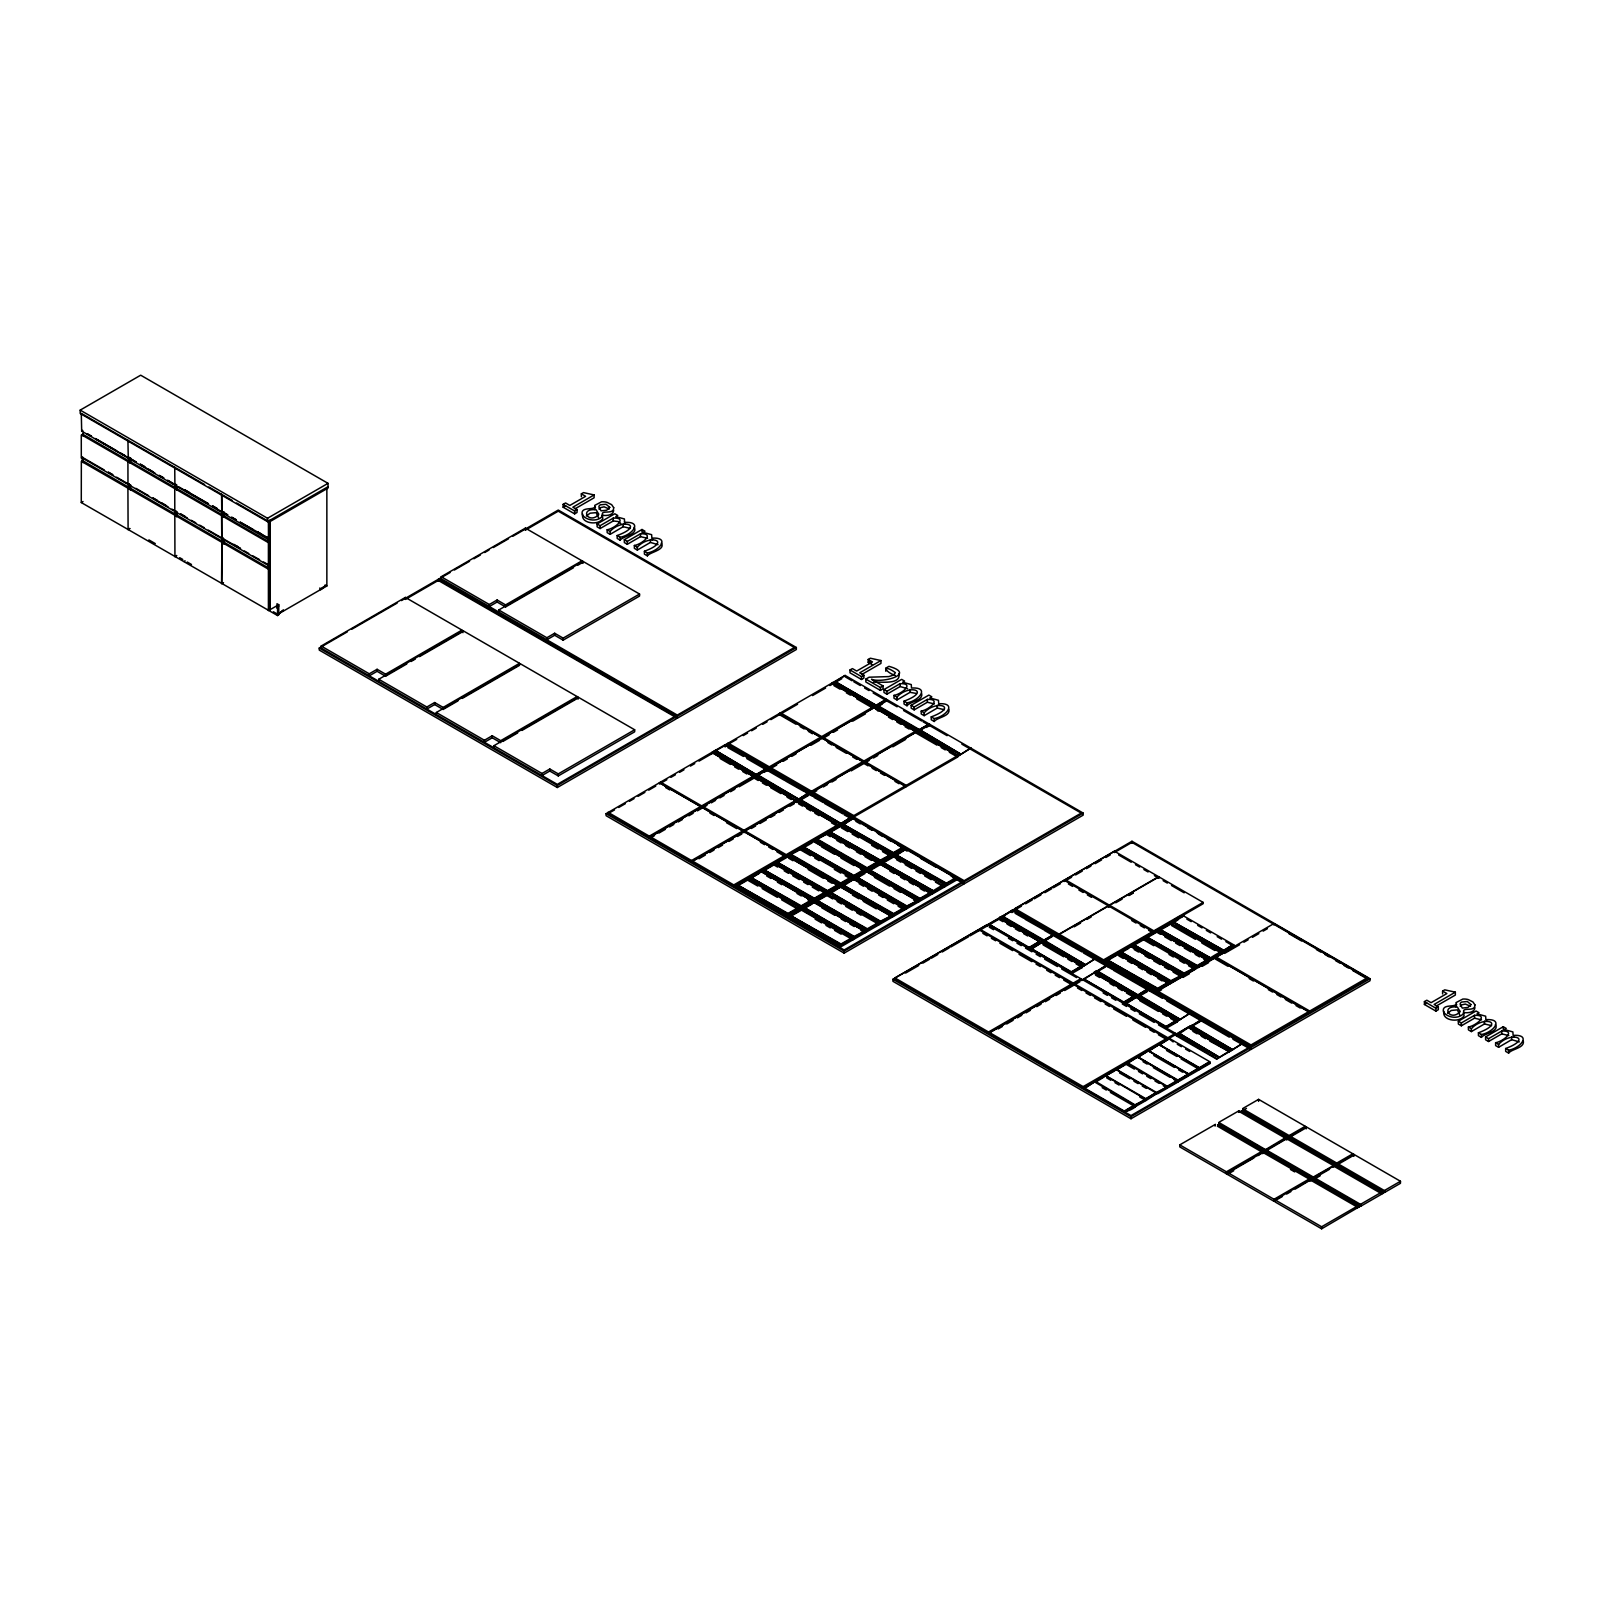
<?xml version="1.0" encoding="UTF-8"?>
<svg xmlns="http://www.w3.org/2000/svg" width="1604" height="1604" viewBox="0 0 1604 1604"><rect width="100%" height="100%" fill="white"/><g stroke="black" fill="none" stroke-linecap="round" stroke-linejoin="round"><path stroke-width="1.5" d="M598.553 517.771L596.127 512.638L590.072 513.2L586.302 516.027M1459.8 1014.991L1457.374 1009.878L1451.319 1010.44L1447.55 1013.267M613.69 510.513C613.149 515.586 606.071 515.886 602.162 515.265M1474.938 1007.753C1474.397 1012.826 1467.319 1013.126 1463.409 1012.505L1464.091 1015.713C1460.141 1023.131 1441.595 1020.886 1443.941 1011.422M594.643 509.551L595.465 507.125M1455.891 1006.791L1456.713 1004.365M82.586 430.313L81.784 431.035M268.409 565.971L269.813 564.889L269.251 569.641L81.343 461.31L81.283 502.553L277.572 615.555L278.755 614.873L278.755 604.728L268.409 610.603L268.409 543.114L269.853 542.413L82.746 434.223L81.283 435.065L81.303 458.062L82.586 456.779M82.746 457.882L81.744 461.19M129.122 483.666L127.979 485.03L127.919 461.992L129.563 461.27M128.841 488.639L128.741 484.207M129.383 487.616L129.383 484.809M174.736 489.04L174.936 556.628L176.701 555.606M174.936 489.14L174.736 467.285M175.598 484.388L175.438 485.11M175.959 488.819L176.199 485.37L167.718 480.478M176.199 511.856L175.297 515.465M223.237 515.345L222.134 516.027M222.074 538.503L222.555 542.894M223.217 541.972L223.036 538.102M268.911 539.064L269.813 538.423L269.873 542.272M268.891 565.771L81.764 457.661M1266.298 1150.048L1219.2 1122.68M1329.495 1169.296L1312.954 1178.84L1266.318 1151.913L1266.799 1149.607L1286.789 1138.158L1286.127 1139.582M1383.29 1193.216L1336.653 1165.948L1383.29 1193.216L1360.573 1206.328L1313.937 1179.401L1314.418 1177.095L1334.388 1165.647L1333.746 1166.91M1313.937 1179.08L1360.573 1205.987L1361.054 1204.023L1380.864 1192.594L1380.623 1194.338L1383.29 1192.875M175.397 511.897L175.598 510.874M222.615 516.227L221.573 515.987L221.793 539.185L222.214 538.182M222.134 542.513L223.016 541.851M1266.599 1149.867L1265.335 1151.01L1218.699 1124.083L1265.335 1151.351L1288.072 1137.898L1241.436 1110.97L1238.99 1112.374M1314.197 1177.356L1312.954 1178.499L1266.318 1151.572M128.14 461.952L129.864 458.042M128.16 488.057L129.302 487.937M222.014 542.232L221.773 583.676L223.517 582.653M582.693 514.182C580.347 523.646 598.893 525.891 602.843 518.473L602.061 515.305M81.684 431.416L81.283 413.331L204.61 484.528M128.28 458.423L127.919 440.258M221.893 542.352L221.573 583.555M223.096 542.292L221.813 542.132M1265.616 1149.587L1285.626 1137.617L1285.385 1139.361L1288.072 1137.898M1218.699 1124.083L1219.2 1122.118L1239.17 1110.67L1238.569 1112.334M222.014 512.719L221.773 494.433M221.753 539.104L221.773 516.187L223.036 512.418M1219.2 1123.803L1265.957 1150.649M1238.869 1111.351L1285.506 1138.259M1242.899 1110.128L1242.899 1108.424L1258.599 1099.362L1305.255 1126.289L1305.255 1128.314L1289.055 1137.677L1242.418 1110.409L1289.536 1137.056L1289.536 1135.351L1305.255 1126.289M1261.807 1151.953L1217.416 1126.168M1262.769 1152.514L1227.381 1172.364L1227.381 1174.389L1274.017 1201.316L1282.458 1196.444M1290.518 1137.617L1290.518 1135.913L1306.217 1126.85L1352.854 1153.777L1352.854 1155.802L1336.653 1165.166L1290.017 1137.898L1337.155 1164.544L1337.155 1162.84L1352.854 1153.777M1309.606 1179.301L1262.909 1152.434L1262.649 1153.617L1265.335 1152.153L1311.972 1179.08L1295.11 1189.145M1310.388 1180.003L1357.024 1206.93M1313.435 1178.218L1266.799 1151.291M1314.418 1178.78L1361.054 1205.707M1333.124 1165.747L1313.235 1177.075M1334.087 1166.329L1380.723 1193.236M1338.117 1165.105L1338.117 1163.401L1353.836 1154.339L1400.472 1181.266L1400.472 1183.291L1384.272 1192.654L1337.636 1165.386L1384.753 1192.033L1384.753 1190.328L1400.472 1181.266M634.121 527.335C638.613 534.272 622.573 536.378 620.146 540.147L617.179 538.423L617.179 535.556C645.57 524.949 621.37 518.333 610.121 531.485L607.154 529.761L607.154 532.628L610.121 534.353L623.214 526.713L630.352 528.418M661.349 543.054C665.84 549.992 649.8 552.097 647.374 555.846L644.407 554.142L644.407 551.275C672.778 540.668 648.597 534.052 637.349 547.205L634.362 545.48L634.362 548.347L637.349 550.052L650.422 542.433L658.041 544.658M921.698 693.67C923.182 700.727 910.15 701.529 907.002 705.74L904.034 704.036L904.034 701.169C932.405 690.562 908.225 683.946 896.977 697.098L893.989 695.374L893.989 698.241L896.977 699.946L910.049 692.327L916.385 693.449M948.906 709.369C950.41 716.447 937.378 717.249 934.23 721.459L931.242 719.735L931.242 716.888C959.633 706.261 935.433 699.665 924.185 712.798L921.217 711.093L921.217 713.96L924.185 715.665L937.277 708.046L944.415 709.73M1495.389 1024.575C1499.86 1031.512 1483.82 1033.618 1481.414 1037.367L1478.427 1035.663L1478.427 1032.796C1506.818 1022.189 1482.617 1015.573 1471.369 1028.725L1468.402 1027.001L1468.402 1029.868L1471.369 1031.593L1484.462 1023.953L1491.6 1025.638M1523.319 1041.016C1524.803 1048.074 1511.79 1048.876 1508.622 1053.086L1505.655 1051.382L1505.655 1048.515C1534.025 1037.888 1509.845 1031.292 1498.597 1044.445L1495.61 1042.72L1495.61 1045.587L1498.597 1047.292L1511.67 1039.673L1519.289 1041.898M328.018 486.714L267.527 521.641L80.2 413.491L80.2 410.123L140.691 375.196L328.018 483.345L328.018 488.077L270.254 521.42L268.51 520.418M129.864 458.283L135.919 462.112M81.283 502.553L83.027 501.531M176.199 485.37L167.718 480.258M176.4 485.491L176.701 490.082M127.919 529.48L129.663 528.458M129.864 528.578L128.099 529.601L127.919 488.478M174.736 556.508L176.5 555.505M183.919 561.48L185.082 560.798M223.237 539.004L223.517 543.696M80.2 410.123L267.527 518.272L328.018 483.345M240.199 522.323L270.154 539.044L265.923 536.598M269.873 539.445L257.141 531.886M278.755 606.091L277.572 606.753L277.572 615.555M320.66 588.588L326.013 585.5L320.66 589.731L319.717 588.067M278.755 613.751L326.855 585.981L326.855 488.759M277.913 614.392L283.286 610.162L277.913 614.392L273.342 611.746M574.994 508.829L594.102 497.801L594.102 494.934L572.869 507.205L577.039 509.611L577.039 512.478L574.653 513.861L563.144 507.225L563.144 504.358L565.55 502.974L569.841 505.44L585.62 496.318L581.35 493.852L581.35 496.719M581.35 493.852L583.515 492.608L594.102 494.934M674.382 716.767L557.31 784.376L321.181 648.056L321.181 646.031L405.391 597.41L461.972 630.091L461.972 632.116L419.546 656.617M525.751 529.942L558.272 511.175L794.381 647.495L677.309 715.083L441.2 578.763L441.2 576.738L525.39 528.117L581.991 560.798L581.991 562.824L577.741 565.27M401.481 600.578L438.273 579.325L676.327 716.767L676.327 718.793L557.31 787.524L319.236 650.081L319.236 648.056L347.366 631.816M351.697 629.309L397.15 603.064M439.235 580.788L439.235 578.763L450.062 572.528M454.393 570.021L469.551 561.28M473.882 558.773L480.358 555.024M484.689 552.518L489.019 550.032M493.35 547.525L508.508 538.784M512.819 536.277L558.272 510.052L796.346 647.495L796.346 649.52L677.309 718.231L438.273 580.447L405.752 599.234M563.144 507.225L565.55 505.841M563.144 504.358L574.653 510.994L577.039 509.611M620.928 523.666L618.362 521.581L613.289 520.939L600.096 528.558L597.109 526.834L597.109 523.967L614.793 513.761L617.761 515.486L615.796 516.628L624.397 518.954L624.658 522.423C643.324 521.28 632.437 535.014 620.146 537.28L617.179 535.556M597.109 523.967L600.096 525.691L613.289 518.072C628.427 517.45 614.553 528.578 607.154 529.761M321.181 646.031L369.281 673.8L377.1 669.289L385.582 674.181L461.972 630.091M441.2 576.738L489.3 604.507L497.1 599.996L505.581 604.908L581.991 560.798M406.794 663.956L385.582 676.226L377.1 671.314L369.281 675.825L369.281 673.8M573.49 567.736L505.581 606.934L497.1 602.021L489.3 606.533L489.3 604.507M378.745 681.279L378.745 679.254L462.954 630.653L519.536 663.314L519.536 665.339L462.253 698.422M498.764 609.981L582.954 561.36L639.555 594.041L639.555 596.066L563.144 640.156L554.663 635.264L546.864 639.775L546.864 637.75L498.764 609.981L498.764 612.006M411.045 661.51L415.296 659.064M647.555 538.322L640.497 536.638L627.304 544.277L624.337 542.553L624.337 539.686L642.001 529.48L644.988 531.205L643.024 532.327L651.625 534.673L651.886 538.142C670.552 536.999 659.665 550.733 647.374 552.999L644.407 551.275M624.337 539.686L627.304 541.41L640.497 533.791C655.655 533.15 641.78 544.297 634.362 545.48M378.745 679.254L426.844 707.023L434.664 702.532L443.145 707.424L519.536 663.314M546.864 637.75L554.663 633.239L563.144 638.131L639.555 594.041M458.002 700.868L443.145 709.449L434.664 704.557L426.844 709.048L426.844 707.023M436.308 714.522L436.308 712.497L520.518 663.876L577.099 696.557L577.099 698.582L521.942 730.442M436.308 712.497L484.428 740.266L492.227 735.755L500.709 740.667L577.099 696.557M500.709 740.667L500.709 742.692L492.227 737.78L484.428 742.291L484.428 740.266M493.892 745.72L578.082 697.118L634.663 729.78L634.663 731.805L558.272 775.915L549.791 771.023L541.992 775.534L541.992 773.489L493.892 745.72L493.892 747.765M502.834 741.469L517.691 732.888M541.992 773.489L549.791 768.998L558.272 773.89L634.663 729.78M319.236 648.056L557.31 785.499L676.327 716.767M439.235 578.763L677.309 716.206L796.346 647.495M861.849 674.442L880.957 663.414L880.957 660.547L859.724 672.818L863.894 675.224L863.894 678.091L861.488 679.474L850 672.838L850 669.971L852.406 668.587L856.676 671.053L872.476 661.931L868.205 659.465L868.205 662.332L872.476 664.798M868.205 659.465L870.35 658.221L880.957 660.547M876.606 832.396L963.182 882.38L963.182 884.405L844.145 953.137L606.091 815.694L606.091 813.669L725.108 744.717L872.275 829.91M726.091 746.401L726.091 744.376L845.128 675.424L1083.181 813.088L1083.181 815.133L964.144 883.844L952.555 877.388M868.205 662.332L870.35 661.089M712.918 752.436L714.181 751.013L755.464 774.852L753.599 776.597L713.499 753.439L712.918 751.755L754.181 776.256M717.309 749.89L725.108 745.399L725.71 746.401M835.363 681.74L876.626 705.559L835.363 681.74L845.128 675.424M610.182 812.426L614.532 809.9M618.743 807.474L625.38 803.644M629.45 801.298L634.061 798.632M638.031 796.346L644.888 792.376M648.738 790.15L655.735 786.12M660.066 783.614L666.863 779.704M670.913 777.359L675.424 774.752M679.575 772.346L683.986 769.8M690.422 766.09L694.753 763.584M698.983 761.138L716.447 751.073M769.318 766.852L769.318 768.196L820.727 738.522L820.727 737.158L769.318 766.852L728.036 743.033L728.036 744.376L736.717 739.364M743.213 735.614L747.564 733.108M751.614 730.762L756.226 728.096M762.742 724.346L767.073 721.84M770.882 719.635L779.464 714.682L795.965 724.226M780.085 714.341L797.569 704.236M812.566 695.575L825.599 688.056M829.95 685.55L841.799 678.692M850 669.971L861.488 676.607L863.894 675.224M885.608 668.266L888.957 666.342C916.806 674.141 882.08 683.444 871.513 679.274L883.082 685.951L883.082 688.818L880.375 690.382L865.839 681.981L865.839 679.114L869.147 677.209L888.917 676.587L893.588 675.043L895.393 672.657C882.781 663.595 883.644 671.535 895.393 675.525M865.839 679.114L880.375 687.514L883.082 685.951M907.643 688.758L900.125 686.532L886.932 694.171L883.964 692.447L883.964 689.58L901.628 679.374L904.616 681.098L902.651 682.221L911.252 684.567L911.513 688.036C930.18 686.893 919.292 700.627 907.002 702.893L904.034 701.169M883.964 689.58L886.932 691.304L900.125 683.685C915.282 683.043 901.408 694.191 893.989 695.374M649.299 836.145L700.727 806.451L700.727 807.794L649.299 837.488L649.299 836.145L608.036 812.306L608.036 813.669L844.145 949.969L961.217 882.38M701.69 805.89L753.118 776.196L753.118 777.559L701.69 807.233L660.427 783.414L660.427 782.05L701.69 805.89L701.69 808.376L697.419 810.842M754.181 775.574L756.045 774.511M756.627 774.171L766.391 768.537L756.627 774.852L715.364 750.351L756.627 774.852M819.644 736.757L780.426 714.121L780.426 712.777L821.709 736.597L873.117 706.923L873.117 708.266L770.281 767.414L770.281 768.757L776.717 765.048M873.619 706.642L886.39 699.264L873.619 707.304L833.519 684.166L832.917 682.462L874.2 706.301L873.619 707.304M654.572 835.584L650.282 838.05L650.282 836.707L701.69 807.012L742.973 830.832L742.973 832.195L691.545 861.869L691.545 860.526L742.973 830.832M702.672 806.451L754.101 776.757L795.363 800.596L795.363 801.94L743.935 831.634L702.672 807.794L702.672 806.451L743.935 830.27L795.363 800.596M795.845 800.977L808.637 792.937L795.845 800.977L755.745 777.84L755.163 776.156L756.426 775.414L797.709 799.233L756.426 775.414M757.609 774.732L798.872 799.233L757.609 775.414L767.354 769.098L767.955 770.802M822.672 737.158L874.1 707.484L915.363 731.304L915.363 732.667L863.954 762.341L822.672 738.522L822.672 737.158L863.954 760.998L915.363 731.304M887.954 701.509L887.373 699.825L877.609 706.121L918.891 729.96L928.636 724.326L915.864 731.705L875.764 708.547L875.162 706.863L876.446 706.121L917.709 729.96L876.446 706.121M755.163 776.817L756.426 776.095M757.609 775.414L767.354 769.78M875.162 707.544L876.446 706.803M877.609 706.121L887.373 700.487M658.843 833.098L665.279 829.388M669.57 826.922L673.84 824.436M678.131 821.97L682.422 819.504M688.838 815.794L693.128 813.308M702.672 807.794L706.963 805.328M711.254 802.862L715.524 800.376M719.815 797.91L724.106 795.444M730.522 791.714L734.812 789.248M739.103 786.782L754.101 778.12L758.211 780.506M755.745 777.158L758.191 775.755M764.045 772.366L767.955 770.12M783.133 761.339L787.424 758.872M791.714 756.406L796.005 753.92M811.002 745.258L819.564 740.326M824.817 737.279L829.108 734.812M833.398 732.326L837.669 729.86M852.666 721.198L865.538 713.78M875.764 707.865L882.1 704.216M934.39 703.935L927.353 702.251L914.16 709.87L911.172 708.166L911.172 705.299L928.856 695.093L931.824 696.818L929.859 697.941L938.46 700.286L938.721 703.755C957.387 702.612 946.5 716.346 934.23 718.592L931.242 716.888M911.172 705.299L914.16 707.023L927.353 699.404C942.49 698.763 928.616 709.89 921.217 711.093M811.564 791.233L862.972 761.559L862.972 762.902L811.564 792.597L811.564 791.233L770.281 767.414M915.864 731.705L918.29 729.619M692.527 862.451L692.527 861.087L743.935 831.413L785.218 855.233L785.218 856.576M786.201 856.015L744.918 832.195L744.918 830.832L796.346 801.158L837.609 824.977L837.609 826.341L831.413 822.752M838.09 825.378L850.882 817.318L838.09 825.378L797.99 802.221L797.409 800.536L798.672 799.794L839.955 823.634L798.672 799.794M799.855 799.133L841.118 823.634L799.855 799.794L809.599 793.499L810.2 794.501M816.817 790.692L812.526 793.158L812.526 791.815L863.954 762.121L905.217 785.94L905.217 787.303L853.809 816.977L853.809 815.634L905.217 785.94M864.937 761.559L916.345 731.865L957.608 755.705L957.608 757.048L906.2 786.742L864.937 762.902L864.937 761.559L906.2 785.379L957.608 755.705M958.109 756.086L970.881 748.045L958.109 756.086L918.009 732.948L917.428 731.244L918.691 730.522L959.954 754.341L918.691 730.522M919.854 729.84L961.137 754.341L919.854 729.84L929.618 724.206L930.2 725.89L947.082 735.655M797.409 801.218L798.672 800.476M799.855 799.794L809.599 794.181M917.428 731.925L918.691 731.203M919.854 730.522L929.618 724.888M698.963 858.741L705.379 855.012M709.67 852.546L713.96 850.08M718.231 847.594L722.522 845.128M728.958 841.418L733.228 838.932M737.519 836.466L741.81 834M751.354 828.486L755.624 826M759.915 823.534L766.351 819.824M770.622 817.358L774.912 814.872M779.203 812.406L783.494 809.92M789.91 806.211L794.201 803.744M797.99 801.559L808.236 795.644M823.253 786.962L827.524 784.496M831.814 782.03L836.105 779.544M851.102 770.902L863.954 763.464L868.085 765.85M864.937 762.902L869.208 760.436M873.498 757.97L877.789 755.484M892.786 746.822L905.638 739.404M918.009 732.266L920.435 730.863M926.29 727.474L930.2 725.229M692.527 861.087L733.79 884.927L785.218 855.233M744.918 830.832L786.201 854.671L837.609 824.977M840.336 825.88L839.173 825.218L733.79 886.27L733.79 884.927M933.809 891.122C933.769 894.471 956.385 876.045 933.227 890.781L883.563 862.772L893.328 857.137L892.726 856.135L840.155 826L840.155 824.636L842 824.917L841.418 823.915M852.927 817.94C835.022 830.611 844.185 819.343 852.927 818.621M735.354 885.809L748.146 879.112L734.772 886.832C734.672 883.543 735.594 888.556 737.218 886.11L786.882 914.781L737.218 886.11M791.353 916.004L841.017 944.676L851.363 939.383L850.782 938.38L841.017 944.014L791.353 916.004L801.118 910.37L800.536 909.368L747.945 879.233L747.945 877.869L760.717 871.854M761.319 872.195L761.118 870.27L774.491 863.914L749.108 879.233L748.527 878.21M802.201 907.724L801.519 909.468L827.463 894.491L774.291 864.015L774.291 862.671L787.664 856.295L838.491 885.649L838.491 886.992L826.301 894.05M776.737 861.929L787.664 856.295M840.737 885.027C839.574 883.944 846.712 881.578 851.664 878.05L851.664 879.393L839.453 886.431L787.464 856.416L787.464 855.072L800.817 848.696M789.89 854.331C799.474 846.952 807.554 846.792 791.073 854.331L840.737 883.002L850.481 877.368L851.082 878.39L840.737 883.684L791.073 855.012M800.817 849.378L800.637 847.453L813.408 841.438M814.391 840.195C827.504 832.316 835.283 829.91 817.418 839.113L867.082 867.784L876.827 862.17L878.01 864.195L865.799 871.233L813.809 841.198C813.689 837.93 814.611 842.942 816.236 840.476L865.899 869.147L816.236 840.476M827.163 834.16L826.982 832.255L829.99 831.854L853.508 818.281L903.172 847.634M829.408 831.514L839.754 825.539M840.155 824.636L842.581 823.915M774.872 863.674L776.737 862.611L826.381 891.964L774.872 863.012M788.045 856.075L789.89 855.012L839.554 884.345L788.045 855.393M801.218 847.794L827.163 833.499L876.827 862.17M827.564 833.258L829.408 832.195L879.072 861.548L827.564 832.596M738.381 885.428L788.045 914.1L798.391 908.806L797.81 907.784L788.045 913.418L738.381 885.428L748.146 879.794M799.955 909.247L812.145 902.21L812.145 900.867L810.982 900.185L801.218 905.819L751.554 877.829L759.354 873.318M761.699 870.611L813.208 899.563L763.564 870.892M764.727 870.21L814.391 898.882L824.737 893.588L824.135 892.586L814.391 898.22L764.727 870.21L774.491 864.576M837.308 884.967L827.564 890.601L777.9 862.611L787.664 856.977M801.218 848.476L803.063 848.075L852.726 876.746L803.063 848.075M854.671 877.669L864.837 871.794L864.837 870.451L863.654 869.769L853.909 875.403L804.246 847.393L812.045 842.902M826.982 833.599L878.972 863.634L891.182 856.576L891.182 855.233C860.566 873.278 910.791 843.303 880.255 860.185L830.591 832.195L840.336 826.561M840.737 824.977L892.245 853.929L842.581 825.258M903.172 846.952L893.408 852.586L843.764 824.596L853.508 818.281M735.935 886.832L785.599 914.821L786.882 914.1M749.108 878.551L800.055 907.162L750.391 877.829L800.055 906.501M762.281 871.634L811.945 899.623L813.208 898.882M775.454 864.015L825.118 892.024L826.381 891.283M788.627 856.416L838.29 884.405L839.554 883.684M801.799 848.817L851.463 876.807L852.726 876.065M814.972 841.198L864.636 869.208L865.899 868.466M828.145 833.599L877.809 861.589L879.072 860.867M841.318 826L890.982 853.99L892.245 853.268M785.599 914.821L788.045 915.443L787.464 914.44M798.772 907.222L801.218 907.844L800.637 906.821M751.554 877.829L801.218 906.501L811.564 900.526M811.945 899.623L814.391 900.245L813.809 899.222M825.118 892.024L827.564 892.626L826.982 891.623M777.9 862.611L827.564 891.283L837.91 885.308M838.29 884.405L838.872 885.428L840.155 884.025M851.463 876.807L853.909 877.428L853.308 876.406M804.246 847.393L853.909 876.065L864.235 870.11M864.636 869.208L867.082 869.829L866.481 868.807M817.418 839.794L867.082 868.466L877.408 862.491M877.809 861.589L880.255 862.21L879.654 861.208M890.982 853.99L893.408 854.611L892.827 853.589M843.764 824.596L893.408 853.268L904.335 847.634L904.335 848.977L892.145 856.015M785.599 915.503L788.045 914.781M788.045 915.443L788.627 913.759L798.972 908.466L798.972 909.809L786.782 916.866L786.201 915.844M798.772 907.904L801.218 907.162M802.381 906.501L812.145 900.867M811.945 900.305L814.391 899.563M814.391 900.245L814.972 898.541L825.318 893.248L825.318 894.611L813.128 901.648L761.118 871.634M825.118 892.686L827.564 891.964M828.727 891.283L838.491 885.649M838.872 884.746L840.737 884.345M851.463 877.488L853.909 876.746M855.072 876.065L864.837 870.451M864.636 869.869L867.082 869.147M867.082 869.829L867.664 868.125L878.01 862.832M877.809 862.27L880.255 861.548M890.982 854.671L893.408 853.929M893.408 854.611L894.009 852.927L904.335 847.634M801.218 907.844L802.381 907.162M827.564 892.626L828.727 891.964M853.909 877.428L855.072 876.746M880.255 862.21L881.418 861.548M864.536 931.102L854.19 936.395L804.526 907.724L854.19 937.077L865.117 931.443L865.117 932.806L852.927 939.844L800.917 909.809L787.744 917.428L787.744 916.064L789.609 916.345L789.028 915.343M800.536 909.368L790.191 915.343L799.955 909.027M813.709 901.769C795.805 914.44 804.947 903.152 813.709 902.43M867.363 930.821C866.22 929.739 873.358 927.373 878.29 923.844L878.29 925.187L866.1 932.225L814.09 902.21L814.09 900.867L815.955 901.147L815.373 900.125M826.882 894.15L816.536 900.125L826.301 893.809M890.882 915.904L880.536 921.197L830.872 892.526L880.536 921.879L891.463 916.245L891.463 917.588L879.273 924.626L827.263 894.611L827.263 893.248L829.128 893.528L828.526 892.526M890.3 915.563L840.636 886.892C806.692 905.097 862.551 873.378 830.872 893.207M840.636 887.573L841.699 884.927M844.045 885.588L893.709 914.26L904.054 908.967L903.473 907.964L893.709 913.598L844.045 885.588L853.809 879.293L842.882 884.927L852.626 878.611M917.227 900.686L906.882 905.979L857.218 877.308L906.882 906.661L917.809 901.027L917.809 902.37L905.618 909.428L853.609 879.393L853.609 878.05L855.473 878.33L854.872 877.308M866.401 871.333C848.476 884.025 857.639 872.736 866.401 872.015M866.982 872.355L868.045 869.709M879.553 863.734C858.701 878.27 875.403 862.33 880.155 864.075L930.982 893.428L930.982 894.771L918.791 901.809L866.782 871.794M933.809 891.784L944.154 885.809L944.154 887.172L931.964 894.21L879.954 864.195L879.954 862.832L881.799 863.112L881.218 862.11M892.726 856.135L882.4 862.11L892.145 855.794M893.328 857.137L894.39 854.491M905.899 848.536C887.994 861.208 897.157 849.919 905.899 849.198M787.744 916.064L790.191 915.343M801.519 908.806L803.363 907.724M814.09 900.867L816.536 900.125M827.263 893.248L829.709 892.526M829.709 891.844L840.055 886.551M840.436 885.649L842.882 884.927M842.882 884.245L853.228 878.952L853.809 879.954M853.609 878.05L856.055 877.308M866.782 870.451L869.228 869.709M879.954 862.832L882.4 862.11M893.127 855.233L895.573 854.491M827.844 893.588L829.709 893.207L879.373 922.541L829.709 893.207M841.017 886.671L842.882 885.588L892.546 914.942L841.017 885.989M854.19 878.39L906.501 848.857L956.144 878.21M788.346 916.405L839.854 945.357L790.191 916.686M801.519 909.468L803.363 909.087L853.027 937.759L803.363 909.087M804.526 908.405L812.346 903.894M814.672 901.187L866.2 930.16L816.536 901.488M817.699 900.806L867.363 929.478L877.709 924.185L877.127 923.162L867.363 928.796L817.699 900.806L827.463 895.172M854.19 879.052L856.055 878.671L905.719 907.343L856.055 878.671M857.218 877.989L865.017 873.478M867.363 870.771L918.891 899.724L869.228 871.052M929.819 892.746L920.054 898.38L870.391 870.391L880.155 864.756M893.709 855.574L917.147 868.325M956.144 877.548L946.4 883.162L896.736 855.173L906.501 848.857M788.927 917.428L838.591 945.418L839.854 944.676M802.1 909.809L851.764 937.819L853.027 937.077M815.273 902.21L864.937 930.2L866.2 929.478M827.844 894.27L878.09 922.601L879.373 921.879M841.619 886.992L891.263 915.002L892.546 914.26M854.772 879.393L904.435 907.403L905.719 906.661M867.944 871.794L917.608 899.784L918.891 899.062M880.536 863.173L932.044 892.125M894.29 856.576L945.217 884.526L921.478 870.812M838.591 945.418L841.017 946.039L840.436 945.017M851.764 937.819L854.19 938.44L853.609 937.418M864.937 930.2L866.782 929.819M878.09 922.601L880.536 923.222L879.954 922.2M891.263 915.002L893.709 915.623L893.127 914.601M904.435 907.403L906.882 908.004L906.3 907.002M917.608 899.784L920.054 900.405L919.473 899.403M870.391 870.391L920.054 899.062L930.4 893.087M930.781 892.185L933.227 892.806L932.646 891.784M943.954 884.586L946.4 885.207L945.819 884.185M896.736 855.173L946.4 883.844L956.746 877.869L957.327 879.573L945.137 886.611L893.127 856.576M838.591 946.099L841.017 945.357M841.017 946.039L841.619 944.355L851.945 939.042L851.945 940.405L839.754 947.443L839.173 946.42M851.764 938.48L854.19 937.759M854.19 938.44L854.772 936.736L865.117 931.443M864.937 930.881L867.363 930.16M878.09 923.282L880.536 922.541M880.536 923.222L881.117 921.538L891.463 916.245M891.864 915.343L893.709 914.942M893.709 915.623L894.29 913.919L904.636 908.626L904.636 909.989L892.446 917.027L840.436 886.992M904.435 908.064L906.882 907.343M906.882 908.004L907.463 906.32L917.809 901.027M917.608 900.466L920.054 899.724M920.054 900.405L920.636 898.721L930.982 893.428M930.781 892.867L933.227 892.125M944.535 884.927L946.4 884.526M946.4 885.207L946.982 883.503L957.327 878.21M933.227 892.806L934.39 892.125M606.091 813.669L844.145 951.112L963.182 882.38M726.091 744.376L964.144 881.819L1083.181 813.088M1248.072 1047.993L1131 1115.582L894.872 979.262L894.872 977.919L978.6 929.578L1167.872 1039.091L1175.491 1034.7L1175.491 1033.337L1081.818 979.262L1074.199 983.673L1074.199 985.016L1079.913 981.728M979.563 930.38L979.563 929.017L987.182 924.626L1080.835 978.701L1080.835 980.064L1073.236 984.455M1011.964 910.551L892.927 979.262L892.927 981.307L1131 1118.75L1250.017 1050.019L1250.017 1047.993L1011.964 910.33L1002.199 916.626L1043.482 940.465L1053.226 934.831L1040.455 942.21L1000.355 919.052L999.773 917.368L1001.036 916.626L1042.299 940.465L1001.036 916.626M1114.62 852.406L1131.963 842.381L1368.072 978.701L1251 1046.309L1014.891 909.989L1014.891 908.626L1064.154 880.195L1153.837 932.185L1203.12 903.734L1203.12 902.39L1158.91 876.867L1109.647 905.318L1153.837 930.841L1203.12 902.39M1065.136 880.977L1065.136 879.614L1114.399 851.183L1158.609 876.686L1158.609 878.05L1154.399 875.624M1012.946 912.014L1012.946 909.989L1131.963 841.258L1370.037 978.701L1370.037 980.726L1251 1049.457L1232.915 1039.232M989.026 924.245L999.372 918.27L1039.472 941.408L1029.708 947.723L989.026 924.245L1030.309 948.746L1040.054 943.112L1039.472 942.089M999.773 918.049L1001.036 917.308M1002.199 916.626L1011.964 910.992L1012.545 912.014M905.618 973.067L918.731 965.508M922.781 963.162L929.578 959.232M931.363 958.21L937.819 954.48M942.109 952.014L949.087 947.984M950.691 947.042L968.595 936.716M969.999 935.894L1005.447 915.423M1014.891 909.989L1021.387 906.22M1025.598 903.794L1032.234 899.964M1034.159 898.862L1040.896 894.972M1044.886 892.666L1051.743 888.696M1053.447 887.714L1060.424 883.704M1064.755 881.197L1071.552 877.268M1075.602 874.942L1082.279 871.072M1086.429 868.666L1090.84 866.14M1095.111 863.674L1101.607 859.904M1105.838 857.478L1110.289 854.912M1029.708 947.042L1039.472 941.408M1040.455 942.21L1042.881 940.124M1029.708 947.723L1040.054 942.43M1082.7 966.59L1095.472 958.53L1082.7 966.59L1042.6 943.453L1042.019 941.748L1043.282 941.027L1084.545 965.528L1045.968 943.252M1044.445 940.345L1085.728 964.846L1044.445 941.027L1054.209 934.711L1054.79 935.733M1031.272 948.626L1041.618 942.651L1081.718 965.808L1071.973 972.124L1031.272 948.626L1072.555 973.127L1082.299 967.493L1081.718 966.49M1042.019 942.43L1043.282 941.027M1044.445 941.027L1052.264 936.515M1031.272 949.307L1041.618 942.651M1042.6 942.771L1045.026 941.368M1014.891 908.626L1059.081 934.15L1108.364 905.699L1108.364 907.062M1065.136 879.614L1109.326 905.137L1158.609 876.686M1059.402 935.673L1059.402 934.33L1108.665 905.879L1108.665 907.242M1074.079 926.851L1080.515 923.142M1086.931 919.433L1091.221 916.947M1115.762 902.791L1122.178 899.062M1128.614 895.353L1132.905 892.887M1128.915 895.533L1133.206 893.067M1071.973 971.443L1081.718 965.808M1071.973 972.124L1082.299 966.831M1103.592 959.854L1152.875 931.403L1152.875 932.746L1103.592 961.197L1103.592 959.854L1059.402 934.33M1104.454 960.355L1156.464 990.37L1156.464 991.733L1168.654 984.676L1168.654 983.332L1117.828 953.979L1104.454 961.698L1104.454 960.355L1106.319 960.636L1105.737 959.613M1117.246 953.638C1096.374 968.174 1113.076 952.255 1117.828 953.979M1181.246 975.392L1170.9 980.686L1121.236 952.014L1170.9 981.367L1181.827 975.733L1181.827 977.077L1169.637 984.114L1117.627 954.099L1117.627 952.736L1119.492 953.017L1118.91 952.014M1180.664 975.052L1131 946.38C1105.256 958.049 1131.622 948.425 1130.8 945.137L1132.665 945.418L1132.083 944.415M1143.592 938.44C1110.028 957.247 1170.679 924.485 1130.8 945.137M1143.973 937.538L1195.982 967.553L1195.982 968.916L1143.973 938.881L1143.973 937.538L1145.837 937.819L1145.256 936.796M1207.01 959.834L1157.346 931.162L1147 937.137L1146.419 936.134L1156.183 930.5L1157.346 931.844L1147.582 937.478L1197.246 965.468L1207.01 959.834L1208.173 960.515L1208.173 961.879L1198.008 967.733M1157.346 931.844L1158.409 929.197M1234.519 945.317C1212.764 961.859 1231.732 941.027 1234.519 946.661L1222.328 953.698L1170.319 923.683C1144.675 934.972 1171.622 925.829 1170.319 922.32L1172.183 922.601L1171.582 921.598M1183.692 915.964C1160.955 930.22 1179.341 913.999 1183.692 915.964L1233.937 944.977M1105.056 960.696L1106.9 959.613M1117.627 952.736L1120.073 952.014M1120.073 951.332L1130.419 946.039M1131.401 945.478L1133.246 944.415M1144.554 937.879L1146.419 936.796M1146.419 936.134L1156.765 930.841M1157.146 929.939L1159.592 929.197M1159.592 928.515L1169.938 923.222M1170.319 922.32L1172.765 921.598M1172.765 920.917L1183.11 915.623M1118.229 953.758L1120.073 952.696L1169.737 982.029L1118.229 953.077M1144.554 938.54L1146.419 937.478L1196.083 966.831L1146.419 938.16L1145.156 938.881M1157.727 930.26L1159.592 929.879L1209.256 959.212M1170.9 922.661L1172.765 922.26L1222.428 951.613L1172.765 922.26M1105.637 961.698L1106.9 960.976L1156.564 989.648L1106.9 960.976M1167.491 982.65L1157.727 988.285L1108.063 960.295L1117.828 954.661M1121.236 952.696L1129.056 948.185M1131.401 946.159L1133.246 945.758L1182.91 974.43L1133.246 945.758M1193.837 968.114L1184.073 973.087L1134.409 945.077L1144.173 939.443M1157.727 930.942L1159.592 930.541L1196.303 951.733M1211 958.21C1210.98 961.558 1233.576 943.132 1210.418 957.869L1160.755 929.879L1170.519 924.245M1233.356 944.636L1223.591 950.27L1173.928 922.26L1177.837 920.014M988.545 1031.994L1072.254 983.673L1072.254 985.016L988.545 1033.337L988.545 1031.994L894.872 977.919M979.563 929.017L1073.236 983.092L1080.835 978.701M989.528 1033.918L989.528 1032.555L1073.236 984.234M1135.091 996.846L1147.862 988.786L1135.091 996.846L1094.991 973.688L1094.409 972.004L1095.672 971.262L1136.935 995.783L1098.359 973.508M1096.835 970.6L1138.118 995.102L1096.835 971.262L1106.6 964.966L1107.181 966.651M1083.662 978.881L1094.008 972.906L1134.108 996.064L1124.364 1002.36L1083.662 978.881L1124.945 1003.382L1134.69 997.748L1134.108 996.726M1094.409 972.686L1095.672 971.262M1096.835 971.262L1106.6 965.628M998.109 1028.946L1002.4 1026.48M1006.69 1023.994L1013.126 1020.284M1017.417 1017.798L1021.708 1015.312M1026.019 1012.846L1030.309 1010.36M1036.745 1006.65L1041.036 1004.164M1045.327 1001.698L1049.617 999.212M1056.054 995.503L1060.344 993.016M1064.655 990.53L1073.236 985.578L1073.236 983.092M1083.662 979.543L1094.008 972.906M1094.991 973.026L1105.236 967.112M1124.364 1001.698L1134.108 996.064M1124.364 1002.36L1134.69 997.066M1177.336 1021.227L1190.108 1013.187L1177.336 1021.227L1137.236 998.089L1136.655 996.385L1137.918 995.663L1179.181 1020.164L1140.624 997.888M1139.081 994.981L1180.364 1019.482L1139.081 995.663L1148.845 989.347L1149.426 991.051M1125.928 1003.262L1136.254 997.287L1176.354 1020.445L1166.609 1026.761L1125.928 1003.262L1167.191 1027.763L1176.955 1022.129L1176.354 1021.126M1136.655 997.066L1137.918 995.663M1139.081 995.663L1146.9 991.152M1125.928 1003.944L1136.254 997.287M1137.236 997.407L1139.682 996.004M1141.627 994.881L1147.482 991.493M1155.301 989.688L1156.564 988.966M1118.81 954.099L1168.474 982.089L1169.737 981.367M1131.983 946.5L1181.647 974.49L1182.91 973.748M1194.82 966.891L1196.083 966.149M1158.329 931.282L1207.972 959.272L1209.256 958.55M1170.9 923.343L1221.145 951.673L1222.428 950.951M1155.301 990.37C1157.226 987.683 1158.248 991.533 1157.146 989.307M1108.063 960.295L1157.727 988.966L1168.073 982.991M1168.474 982.089L1170.9 982.711L1170.319 981.688M1181.647 974.49L1184.073 975.112L1183.491 974.089M1134.409 945.077L1184.073 973.748L1194.419 968.455M1194.82 967.553C1196.744 964.866 1197.767 968.716 1196.664 966.49M1147.582 937.478L1197.246 966.149L1207.591 960.174M1207.972 959.272L1210.418 959.894L1209.837 958.891M1221.145 951.673L1223.591 952.295L1223.01 951.272M1155.882 990.711L1157.727 989.648M1157.727 990.31L1158.329 988.625L1168.654 983.332M1168.474 982.771L1170.9 982.029M1170.9 982.711L1171.481 981.026L1181.827 975.733M1182.228 974.831L1184.073 974.43M1184.073 975.112L1184.654 973.407L1195 968.114L1195 969.478L1182.81 976.515L1130.8 946.5M1195.401 967.894L1197.246 966.831M1197.246 967.493L1197.827 965.808L1208.173 960.515M1207.972 959.954L1210.418 959.212M1211 958.891L1221.346 952.916L1221.346 954.26L1209.155 961.297L1157.146 931.282M1221.145 952.355L1223.591 951.613M1210.418 959.894L1211.581 959.212M1223.591 952.295L1224.754 951.613M1161.617 989.748L1157.326 992.234L1157.326 990.871L1215.09 957.528L1308.764 1011.603L1308.764 1012.946M1216.073 956.966L1309.726 1011.041L1309.726 1012.385L1216.073 958.31L1216.073 956.966L1273.837 923.623L1367.49 977.698L1367.49 979.041L1352.593 970.44M1183.01 977.397L1189.426 973.708M1202.258 966.29L1208.674 962.58M1224.634 953.377L1239.591 944.736M1243.882 942.25L1248.153 939.784M1252.443 937.317L1258.859 933.608M1263.13 931.142L1267.421 928.676M1166.609 1026.079L1176.354 1020.445M1166.609 1026.761L1176.955 1021.467M1083.181 1086.63L1166.89 1038.309L1166.89 1039.653L1083.181 1087.993L1083.181 1086.63L989.528 1032.555M1074.199 983.673L1167.872 1037.748L1175.491 1033.337M1178.318 1032.836L1219.581 1057.337L1178.318 1032.836L1188.063 1027.202L1229.346 1051.703L1216.554 1059.081L1176.454 1035.943L1175.872 1034.239L1177.136 1033.517L1218.418 1057.337L1177.136 1033.517M1229.727 1051.482L1242.519 1043.422L1229.727 1051.482L1189.627 1028.324L1189.045 1026.64L1190.308 1025.918L1231.591 1050.419L1193.015 1028.144M1191.491 1025.237L1232.754 1049.738L1191.491 1025.918L1201.236 1019.603L1201.817 1020.625M1094.509 1081.898L1084.164 1088.555L1094.509 1081.898L1136.153 1106.179L1145.918 1100.544L1145.336 1099.542L1135.572 1105.176L1095.472 1081.337C1091.001 1085.928 1122.7 1065.196 1094.89 1081.677M1105.617 1076.164L1115.963 1069.507L1157.627 1093.788L1167.391 1088.154L1166.79 1087.131L1157.045 1092.765L1116.945 1069.627L1126.108 1064.334L1134.369 1069.086M1116.364 1069.968L1126.69 1063.312L1168.354 1087.592L1178.118 1081.958L1177.536 1080.936L1167.772 1086.57L1127.672 1062.75L1127.091 1063.773L1137.436 1057.116L1177.536 1080.936M1127.091 1063.091L1137.436 1057.116M1137.817 1056.896L1148.163 1050.921L1188.263 1074.079L1178.499 1080.374L1137.817 1056.896L1179.1 1081.397L1188.845 1075.763L1188.263 1074.74M1148.544 1050.7L1158.89 1044.725L1198.99 1067.883L1189.246 1074.179L1148.544 1050.7L1189.827 1075.201L1199.571 1069.567L1198.99 1068.545M1159.291 1044.505L1169.637 1038.53L1209.737 1061.688L1199.972 1067.983L1159.291 1044.505L1200.554 1069.006L1210.318 1063.372L1209.737 1062.349M1175.872 1034.921L1177.136 1034.199M1178.318 1033.517L1188.063 1027.202M1189.045 1027.322L1190.308 1025.918M1191.491 1025.918L1201.236 1020.284M1105.617 1075.482L1114.018 1071.312M1137.817 1057.577L1148.163 1050.921M1148.544 1051.362L1158.89 1044.725M1159.291 1045.166L1169.637 1038.53M1176.454 1035.262L1178.9 1033.858M1180.845 1032.735L1188.063 1027.883M1189.627 1027.663L1199.872 1021.748M1176.454 1035.943L1180.524 1033.598M1124.845 1110.69L1134.609 1105.056L1124.845 1111.371L1084.164 1087.873M1135.572 1104.494L1145.336 1099.542M1146.319 1098.299L1156.063 1092.665L1146.319 1098.961L1106.219 1075.823M1157.045 1092.103L1166.79 1087.131M1167.772 1085.908L1177.536 1080.274M1178.499 1079.713L1188.263 1074.079M1189.246 1073.517L1198.99 1067.883M1199.972 1067.322L1209.737 1061.688M1216.554 1059.081L1229.346 1051.041M1125.427 1111.692C1144.795 1099.662 1132.203 1111.351 1124.845 1111.371M1135.572 1105.176L1145.918 1099.863M1146.319 1098.961L1156.644 1093.667L1146.9 1099.983L1105.236 1075.703M1157.045 1092.765L1167.391 1087.472M1167.772 1086.57L1178.118 1081.276M1178.499 1080.374L1188.845 1075.081M1189.246 1074.179L1199.571 1068.886M1199.972 1067.983L1210.318 1062.69M1157.326 990.871L1251 1044.946L1308.764 1011.603M1309.726 1011.041L1367.49 977.698M892.927 979.262L1131 1116.705L1250.017 1047.993M1012.946 909.989L1251 1047.432L1370.037 978.701M1436.242 1006.069L1455.349 995.041L1455.349 992.174L1434.116 1004.445L1438.307 1006.851L1438.307 1009.718L1435.901 1011.101L1424.412 1004.465L1424.412 1001.598L1426.818 1000.214L1431.089 1002.68L1446.868 993.558L1442.597 991.092L1442.597 993.959M1442.597 991.092L1444.763 989.848L1455.349 992.174M1253.827 1158.008L1226.418 1173.827L1179.782 1146.9L1179.782 1144.875L1215.411 1124.344L1215.05 1126.128M1424.412 1004.465L1426.818 1003.081M1242.418 1110.75L1246.468 1108.404M1424.412 1001.598L1435.901 1008.234L1438.307 1006.851M1481.575 1019.863L1474.537 1018.179L1461.344 1025.798L1458.357 1024.074L1458.357 1021.207L1476.041 1011.001L1479.008 1012.726L1477.043 1013.848L1485.645 1016.194L1485.906 1019.663C1504.572 1018.52 1493.685 1032.254 1481.414 1034.52L1478.427 1032.796M1458.357 1021.207L1461.344 1022.931L1474.537 1015.312C1489.675 1014.69 1475.8 1025.818 1468.402 1027.001M1179.782 1144.875L1226.418 1171.802L1261.927 1151.291C1259 1156.905 1271.711 1146.479 1258.037 1155.582M1242.418 1110.409L1289.536 1137.056M1286.609 1139.863L1289.055 1138.459L1335.691 1165.727L1289.055 1138.459M1227.381 1174.389L1233.717 1170.74M1508.803 1035.562L1501.765 1033.878L1488.552 1041.497L1485.585 1039.793L1485.585 1036.926L1503.269 1026.72L1506.236 1028.445L1504.271 1029.567L1512.873 1031.913L1513.133 1035.382C1531.8 1034.239 1520.913 1047.973 1508.622 1050.219L1505.655 1048.515M1485.585 1036.926L1488.552 1038.65L1501.765 1031.031C1516.903 1030.39 1503.028 1041.517 1495.61 1042.72M1227.381 1172.364L1274.017 1199.291L1309.546 1178.78L1309.285 1180.544L1311.972 1179.08M1275 1199.852L1310.628 1179.321L1310.167 1181.085L1312.954 1179.642L1359.591 1206.569L1321.636 1228.804L1275 1201.877L1275 1199.852L1321.636 1226.779L1357.144 1206.268L1356.904 1208.033L1359.591 1206.569M1335.691 1165.386L1332.904 1166.83L1333.365 1165.547L1286.609 1138.74M1290.017 1137.898L1337.155 1164.544M1286.669 1194.018L1290.899 1191.592M1313.937 1179.401L1320.132 1175.832M1337.636 1165.386L1384.753 1192.033M1243.02 1108.945L1289.656 1135.873M1290.639 1136.434L1337.275 1163.361M1266.739 1150.208L1313.435 1177.095M1338.257 1163.923L1384.894 1190.85M1314.358 1177.697L1360.994 1204.624M268.429 539.626L83.889 432.398M873.398 682.161C879.994 681.54 901.187 685.149 898.922 673.82M845.128 676.788L852.045 680.778M853.789 681.78L860.285 685.53M864.616 688.036L868.947 690.542M873.137 692.968L897.117 706.803M903.613 710.552L916.606 718.051M917.508 718.572L921.719 720.998M923.102 721.8L929.598 725.549M961.859 744.176L1081.236 813.088L964.144 880.696L728.036 744.376M1288.734 933.568L1301.506 940.947M1316.403 949.548L1320.653 952.014M1324.924 954.46L1329.175 956.926M1335.571 960.616L1339.821 963.062M1344.072 965.528L1348.342 967.974M877.609 705.459L918.891 729.279M834.782 682.743L875.463 706.241L834.2 682.422M875.162 706.863L916.445 730.682M917.428 731.244L958.109 755.424M873.117 706.923L831.854 683.083L831.854 684.447M833.92 685.63L840.115 689.199M846.29 692.788L850.421 695.154M856.616 698.742L873.117 708.266M878.23 711.214L874.1 707.484M888.536 717.168L892.666 719.554M896.796 721.94L900.927 724.326M905.057 726.712L909.187 729.078M936.977 745.138L916.345 733.228L916.345 731.865M941.107 747.524L945.237 749.91M949.367 752.276L957.608 757.048M1118.61 854.952L1131.241 862.25M1135.452 864.676L1139.662 867.102M1143.873 869.548L1148.083 871.974M1163.121 880.656L1167.331 883.082M1171.542 885.508L1184.173 892.806M1186.86 919.132L1191.191 921.638M1197.687 925.388L1202.018 927.894M1206.348 930.4L1210.679 932.906M1217.175 936.656L1221.526 939.162M1225.857 941.648L1234.519 946.661M1173.928 922.26L1223.591 950.27M1171.521 925.488L1195.341 939.262M1201.837 943.012L1214.85 950.51M1227.862 966.25L1215.09 958.871L1215.09 957.528M1249.155 978.54L1253.406 981.006M1268.303 989.608L1272.573 992.054M1276.824 994.52L1281.075 996.986M1285.345 999.432L1291.721 1003.122M1295.992 1005.588L1300.242 1008.034M1160.755 929.879L1210.418 957.869M1200.614 954.24L1207.09 957.969M820.727 737.158L779.464 713.339L779.464 714.682M821.709 737.72L862.972 761.559M1160.514 934.35L1156.183 931.844L1156.183 930.5M1164.845 936.856L1171.341 940.606M1175.672 943.112L1180.003 945.598M1184.333 948.104L1190.85 951.854M1195.18 954.36L1199.511 956.866M1203.842 959.372L1208.173 961.879M800.095 726.612L804.226 728.978M808.356 731.364L812.466 733.75M827.905 742.652L832.015 745.038M836.145 747.424L846.471 753.379M852.666 756.948L856.777 759.334M872.215 768.236L876.325 770.622M880.456 773.008L884.586 775.394M894.912 781.348L899.042 783.734M1068.364 883.964L1072.575 886.39M1078.89 890.04L1083.101 892.466M1087.311 894.912L1091.522 897.338M1131.822 920.596L1136.033 923.042M1140.244 925.468L1144.454 927.894M1148.664 930.32L1152.875 932.746M1153.837 945.698L1143.01 939.443L1143.01 938.099M1168.995 954.46L1173.346 956.966M1179.842 960.716L1184.173 963.222M1188.504 965.728L1192.835 968.214M1134.168 949.548L1138.499 952.054M1144.995 955.804L1149.326 958.31M1153.657 960.816L1160.173 964.565M1164.504 967.072L1168.835 969.578M1173.166 972.084L1181.827 977.077M1118.83 955.904L1123.161 958.41M1127.492 960.916L1131.822 963.423M1138.319 967.172L1142.67 969.678M1147 972.164L1151.331 974.671M1157.827 978.42L1162.158 980.926M812.526 791.815L853.809 815.634M867.503 827.704L871.834 830.21M878.35 833.96L882.681 836.466M887.012 838.972L891.343 841.478M897.839 845.228L904.335 848.977M920.495 858.3L935.653 867.062M950.831 875.804L957.327 879.573M727.815 747.624L743.414 756.406M746.782 758.572L784.837 780.547M785.759 781.088L804.005 791.394M805.268 792.336L812.667 796.386M813.93 797.348L823.474 802.622M824.757 803.584L842.962 813.87M844.245 814.852L851.624 818.882M855.934 821.368L860.265 823.875M902.731 848.616L907.062 851.122M1015.091 913.257L1023.753 918.25M1024.956 919.172L1043.242 929.498M1044.204 930.28L1073.778 947.362M1074.78 947.944L1082.199 951.994M1083.442 952.936L1112.494 969.498M1113.517 970.3L1162.258 998.229M1166.589 1000.736L1229.265 1037.126M1002.199 915.964L1043.482 939.784M945.217 883.844L895.573 855.854M714.181 751.695L755.464 775.534M755.163 776.156L795.845 800.316M797.409 800.536L838.09 824.697M999.773 917.368L1040.455 941.528M1042.019 941.748L1082.7 965.929M1094.409 972.004L1135.091 996.164M1136.655 996.385L1177.336 1020.565M1189.045 1026.64L1229.727 1050.8M753.118 776.196L711.855 752.376L711.855 753.72M841.338 827.804L847.834 831.574M852.165 834.06L858.661 837.809M871.674 845.328L878.17 849.077M882.501 851.584L888.997 855.333M896.476 859.644L900.806 862.15M905.157 864.656L911.653 868.406M915.984 870.912L920.315 873.418M924.646 875.904L931.142 879.674M935.493 882.16L944.154 887.172M1229.346 1051.703L1209.757 1041.076M720.096 758.491L730.422 764.446M734.552 766.832L738.662 769.218M742.792 771.604L746.923 773.97M762.341 782.892L766.471 785.258M770.602 787.644L780.927 793.599M787.103 797.188L791.233 799.554M798.411 803.704L802.521 806.09M806.652 808.456L810.782 810.842M814.912 813.228L819.042 815.614M1002.921 921.658L998.791 919.272L999.372 918.27M1007.051 924.044L1011.162 926.43M1015.292 928.816L1019.422 931.202M1023.552 933.568L1027.683 935.954M1043.101 944.856L1063.733 956.766M1067.863 959.152L1071.993 961.538M1076.124 963.924L1082.299 967.493M1095.492 975.112L1099.622 977.498M1109.928 983.452L1114.058 985.838M1118.188 988.224L1122.319 990.59M1126.449 992.976L1134.69 997.748M1139.802 1000.696L1158.369 1011.422M1162.499 1013.788L1166.629 1016.174M1170.76 1018.56L1176.955 1022.129M1192.875 1031.332L1197.105 1033.778M1201.316 1036.204L1205.546 1038.65M830.591 832.195L880.255 860.185M883.563 862.772L933.227 890.781M932.044 891.443L882.4 862.772L929.899 890.882M1175.872 1034.239L1216.554 1058.419M826.581 833.158L826 834.16L830.331 836.666M989.307 927.212L993.558 929.678M1008.475 938.28L1012.726 940.726M1016.976 943.192L1021.247 945.638M1025.497 948.104L1031.873 951.794M1036.144 954.24L1040.394 956.706M1044.645 959.172L1057.417 966.53M1061.688 968.996L1076.585 977.598M1103.111 992.916L1107.361 995.362M1111.612 997.828L1115.883 1000.294M1122.259 1003.964L1126.529 1006.43M1130.78 1008.896L1135.031 1011.342M1139.301 1013.808L1154.198 1022.41M1158.449 1024.876L1175.491 1034.7M836.827 840.416L841.158 842.922M845.508 845.428L849.839 847.935M856.336 851.684L860.666 854.19M864.997 856.676L871.493 860.426M889.819 871.012L894.15 873.518M900.646 877.268L904.977 879.754M909.308 882.26L913.638 884.766M920.155 888.516L924.485 891.022M1169.637 1039.212L1173.166 1041.918M1177.296 1044.304L1181.426 1046.69M1185.556 1049.076L1189.687 1051.462M982.851 933.388L987.102 935.854M991.372 938.32L995.623 940.766M999.873 943.232L1012.645 950.611M1019.041 954.3L1031.813 961.658M1036.064 964.124L1040.334 966.57M1046.71 970.26L1050.961 972.726M1055.231 975.192L1059.482 977.638M1063.733 980.104L1072.254 985.016M1077.487 988.044L1081.738 990.49M1086.008 992.956L1090.259 995.402M1094.509 997.868L1100.905 1001.558M1105.156 1004.024L1109.427 1006.47M1113.677 1008.936L1126.449 1016.294M1132.845 1019.984L1145.617 1027.362M1149.867 1029.828L1154.118 1032.274M1158.389 1034.74L1166.89 1039.653M208.861 486.974L232.359 500.568M236.61 503.014L268.409 521.36L268.51 542.453M813.408 840.757L812.827 841.779M863.654 869.769L813.99 841.779M866.982 871.674L916.646 900.345M821.489 846.772L834.501 854.27M840.997 858.04L853.99 865.538M860.506 869.288L864.837 871.794M874.481 877.368L889.639 886.11M893.969 888.616L900.466 892.365M913.478 899.884L917.809 902.37M1166.569 1050.5L1176.875 1056.455M1181.005 1058.841L1199.571 1069.567M140.47 464.178L144.701 466.624M185.182 489.982L189.412 492.428M212.73 505.902L216.961 508.348M257.442 531.706L261.693 534.152M87.278 433.681L91.508 436.128M95.458 438.534L116.651 450.764M120.901 453.21L125.132 455.656M136.22 461.952L129.563 458.223L129.864 463.055M140.17 464.338L144.701 466.844M148.651 469.23L152.881 471.676M159.237 475.345L163.788 477.852M184.881 490.162L208.5 503.676M212.43 506.062L216.961 508.568M227.768 514.804L223.237 512.298L223.337 517.009M231.718 517.19L236.249 519.696M240.199 522.082L252.911 529.44M86.977 433.862L91.207 436.308M95.458 438.754L127.257 457.1M140.17 464.558L155.007 473.14M159.237 475.586L163.488 478.032M178.525 486.714L208.199 503.836M212.43 506.283L227.467 514.964M231.718 517.41L235.948 519.856M800.236 848.356L799.654 849.378L810.481 855.634M800.637 848.817L853.228 878.952M81.784 434.925L268.911 542.954M814.832 858.14L819.163 860.626M834.321 869.388L840.817 873.137M845.168 875.644L851.664 879.393M859.142 883.704L863.473 886.21M867.804 888.716L872.135 891.222M878.631 894.972L882.962 897.478M887.313 899.984L893.809 903.734M898.14 906.24L904.636 909.989M1153.777 1055.512L1174.409 1067.422M1178.539 1069.808L1182.649 1072.194M1288.072 1138.238L1241.436 1110.97M325.091 584.959L326.855 585.981M700.727 806.451L659.444 782.632L659.444 783.975M1143.03 1061.708L1147.161 1064.094M1153.356 1067.662L1169.857 1077.186M1173.988 1079.572L1178.118 1081.958M788.647 858.22L792.977 860.726M808.155 869.488L823.313 878.25M827.644 880.756L831.995 883.243M852.466 895.072L858.962 898.821M863.293 901.328L876.305 908.826M665.64 787.544L669.77 789.93M709.95 813.128L714.081 815.514M726.452 822.672L736.777 828.626M760.456 842.28L764.587 844.666M768.717 847.052L772.827 849.438M776.958 851.824L783.153 855.393M233.823 544.337L238.074 546.784M108.471 472.177L112.701 474.624M153.182 497.982L157.413 500.428M161.663 502.894L165.894 505.34M180.931 514.022L185.182 516.468M236.249 545.941L240.48 548.388M104.22 469.952L83.027 457.721L83.027 462.574M108.17 472.338L112.701 474.844M116.651 477.23L129.383 484.588M135.919 488.358L148.651 495.716M152.881 498.162L168.019 506.784M171.969 509.17L176.5 511.676M180.63 514.182L187.287 517.912M191.237 520.298L195.768 522.804M199.718 525.19L204.249 527.696M208.199 530.102L220.911 537.44M225.362 539.987L240.48 548.628M244.43 551.014L248.68 553.46M252.911 555.906L259.567 559.636M263.517 562.022L268.048 564.528M82.746 460.709L269.873 568.738M1138.499 1071.472L1142.629 1073.858M1146.74 1076.244L1150.87 1078.63M1155 1081.016L1159.131 1083.382M1163.261 1085.768L1167.391 1088.154M773.89 863.574L773.308 864.576L777.639 867.082M784.155 870.832L788.486 873.338M792.817 875.844L799.313 879.593M803.644 882.1L807.975 884.606M812.306 887.092L818.822 890.862M832.797 898.922L826.301 895.172L825.699 893.027M837.128 901.428L841.458 903.934M845.789 906.42L852.285 910.19M856.636 912.676L860.967 915.182M1264.373 1151.572L1217.737 1124.665L1264.373 1151.913M1311.972 1179.401L1265.335 1152.153M1359.591 1206.89L1312.954 1179.642M1290.458 1169.456L1294.709 1171.902M1119.512 1072.916L1129.817 1078.87M1133.948 1081.236L1138.078 1083.622M1142.208 1086.008L1146.339 1088.394M760.717 871.172L760.136 872.195M761.319 871.513L810.982 900.185M863.954 930.761L814.291 902.771M766.632 875.944L770.983 878.451M777.479 882.2L781.81 884.706M796.967 893.448L801.318 895.954M807.814 899.704L812.145 902.21M821.789 907.784L834.782 915.282M841.298 919.032L845.629 921.538M849.96 924.044L854.29 926.551M860.787 930.3L865.117 932.806M1106.72 1077.908L1110.83 1080.294M1114.96 1082.68L1119.091 1085.066M1139.722 1096.976L1145.918 1100.544M278.755 604.728L276.991 603.726L276.991 608.237M747.564 878.771L746.963 879.794L757.81 886.05M762.141 888.556L777.298 897.298M781.629 899.804L798.972 909.809M815.113 919.132L821.609 922.881M825.96 925.388L830.291 927.894M834.621 930.4L841.118 934.15M1102.169 1087.672L1106.299 1090.058M1110.429 1092.444L1135.191 1106.74M268.51 608.618L270.254 609.64L270.254 520.077M148.891 539.906L155.287 543.596M179.668 557.671L182.736 559.435M187.207 562.022L191.477 564.488M650.282 836.707L691.545 860.526M1470.527 1006.269L1465.354 1004.064L1461.685 1004.906A4.772 2.747 0 0 0 1460.262 1006.37M609.279 509.029L604.106 506.824L600.437 507.666A4.772 2.747 0 0 0 599.014 509.13M624.397 521.821L625.279 524.027M221.773 512.638L221.573 494.333M1513.635 1035.823L1513.755 1036.986M1486.407 1020.104L1486.547 1021.267M939.222 704.196L939.363 705.359M652.387 538.583L652.507 539.746M1511.67 1036.806L1511.67 1039.673M1508.622 1050.219L1508.622 1053.086M1503.269 1026.72L1503.269 1029.588M1501.765 1031.031L1501.765 1033.878M1498.597 1044.445L1498.597 1047.292M1488.552 1038.65L1488.552 1041.497M1484.462 1021.086L1484.462 1023.953M1481.414 1034.52L1481.414 1037.367M1474.537 1015.312L1474.537 1018.179M1471.369 1028.725L1471.369 1031.593M1461.344 1022.931L1461.344 1025.798M1435.901 1008.234L1435.901 1011.101M1353.836 1154.339L1353.836 1156.364M1321.636 1226.779L1321.636 1228.804M1306.217 1126.85L1306.217 1128.875M1273.837 923.623L1273.837 924.967M1274.017 1199.291L1274.017 1201.316M1258.599 1099.362L1258.599 1101.387M1251 1044.946L1251 1046.309M1251 1047.432L1251 1049.457M1226.418 1171.802L1226.418 1173.827M1222.328 953.698L1221.747 952.696M1209.155 961.297L1208.574 960.295M1182.509 915.282L1182.509 916.646M1182.81 975.172L1182.81 976.515M1169.637 984.114L1169.055 983.112M1169.336 922.881L1169.336 924.245M1167.872 1037.748L1167.872 1039.091M1158.91 876.867L1158.91 878.23M1153.837 930.841L1153.837 932.185M1131.963 841.258L1131.963 843.283M1131 1116.705L1131 1118.75M1129.838 945.698L1129.838 947.062M1126.69 1063.312L1126.108 1064.334M1116.665 953.317L1116.665 954.661M1115.963 1069.507L1115.381 1070.53M1114.399 851.183L1114.399 852.526M1109.326 905.137L1109.647 906.681M1081.818 979.262L1081.818 980.625M1064.154 880.195L1064.154 881.538M1059.081 934.15L1059.081 935.493M1011.964 910.33L1011.964 912.576M987.182 924.626L987.182 925.989M978.6 929.578L978.6 930.942M964.144 881.819L964.144 883.844M945.137 885.248L945.137 886.611M937.277 705.179L937.277 708.046M934.23 718.592L934.23 721.459M931.964 894.21L931.363 893.207M927.353 699.404L927.353 702.251M924.185 712.798L924.185 715.665M918.791 901.809L918.19 900.806M914.16 707.023L914.16 709.87M910.049 689.459L910.049 692.327M907.002 702.893L907.002 705.74M906.2 785.379L906.2 786.742M905.618 909.428L905.037 908.405M905.318 848.195L905.318 849.539M900.125 683.685L900.125 686.532M896.977 697.098L896.977 699.946M892.446 915.683L892.446 917.027M892.145 857.137L891.563 855.012M886.932 691.304L886.932 694.171M885.789 668.367L885.789 671.234M880.375 687.514L880.375 690.382M879.273 924.626L878.691 923.623M878.972 864.756L878.39 862.611M866.1 932.225L865.518 931.222M865.799 872.355L865.218 870.21M863.954 760.998L863.954 763.464M861.488 676.607L861.488 679.474M852.927 939.844L852.346 938.821M852.346 817.599L852.346 818.962M852.626 879.954L852.045 877.829M844.145 951.112L844.145 953.137M839.453 885.087L839.453 887.573M839.173 825.218L839.173 826.561M821.709 736.597L821.709 739.083M813.128 902.771L812.526 900.626M800.917 908.466L801.118 910.37M799.955 910.37L799.353 908.245M796.346 801.158L796.346 802.501M786.201 854.671L786.481 856.977M754.101 776.757L754.101 778.12M743.935 830.27L743.935 832.757M725.108 744.717L725.108 746.963M677.309 716.206L677.309 718.231M650.422 539.566L650.422 542.433M647.374 552.999L647.374 555.846M642.001 529.48L642.001 532.348M640.497 533.791L640.497 536.638M637.349 547.205L637.349 550.052M627.304 541.41L627.304 544.277M623.214 523.846L623.214 526.713M620.146 537.28L620.146 540.147M613.289 518.072L613.289 520.939M610.121 531.485L610.121 534.353M600.096 525.691L600.096 528.558M582.954 561.36L582.954 563.385M578.082 697.118L578.082 699.143M574.653 510.994L574.653 513.861M563.144 638.131L563.144 640.156M558.272 773.89L558.272 775.915M557.31 785.499L557.31 787.524M554.663 633.239L554.663 635.264M549.791 768.998L549.791 771.023M525.39 528.117L525.39 530.162M505.581 604.908L505.581 606.934M497.1 599.996L497.1 602.021M492.227 735.755L492.227 737.78M462.954 630.653L462.954 632.678M443.145 707.424L443.145 709.449M438.273 579.325L438.273 581.35M434.664 702.532L434.664 704.557M405.391 597.41L405.391 599.435M385.582 674.181L385.582 676.226M377.1 669.289L377.1 671.314M270.154 520.358L270.154 609.58M267.527 518.272L267.527 521.641M224.299 512.037L224.299 516.949M224.299 539.004L224.299 543.896M223.517 512.358L223.517 517.13M223.237 538.202L223.337 543.576M176.701 511.796L176.701 516.668M176.6 484.508L176.5 489.982M176.6 511.455L176.5 516.548M130.646 457.962L130.646 462.874M130.646 484.929L130.646 489.822M129.663 484.649L129.864 489.621M128.881 456.96L128.881 461.852M83.027 431.235L83.027 436.007M598.573 513.922L598.553 514.904C588.046 524.648 579.124 507.826 596.127 509.791L598.573 513.922M1459.841 1011.162L1459.8 1012.144C1449.294 1021.888 1440.372 1005.066 1457.374 1007.031L1459.841 1011.162M613.69 507.646C614.051 515.566 599.415 508.789 602.843 515.606C598.352 522.162 586.442 521.059 582.212 514.643C580.067 505.3 596.568 511.516 594.743 505.4L601.52 501.831A9.564 5.534 0 0 1 606.954 502.333L611.645 504.658L613.69 507.646M1474.938 1004.886C1475.299 1012.806 1460.663 1006.029 1464.091 1012.846C1459.6 1019.402 1447.71 1018.299 1443.46 1011.883C1441.314 1002.54 1457.815 1008.756 1455.991 1002.64L1462.788 999.071A9.564 5.534 0 0 1 1468.201 999.573L1472.893 1001.898L1474.938 1004.886M609.761 507.345L606.693 510.212L601.079 510.854L598.954 507.125A4.772 2.747 0 0 1 600.437 504.799L606.071 504.278L609.761 507.345M1471.008 1004.585L1467.941 1007.452L1462.327 1008.094L1460.201 1004.365A4.772 2.747 0 0 1 1461.685 1002.039L1467.319 1001.518L1471.008 1004.585M828.827 831.854L828.827 831.854M815.654 839.453L815.654 839.453M802.481 847.072L802.481 847.072M789.308 854.671L789.308 854.671M776.135 862.27L776.135 862.27M762.963 869.869L762.963 869.869M749.79 877.488L749.79 877.488M736.637 885.087L736.637 885.087"/></g></svg>
